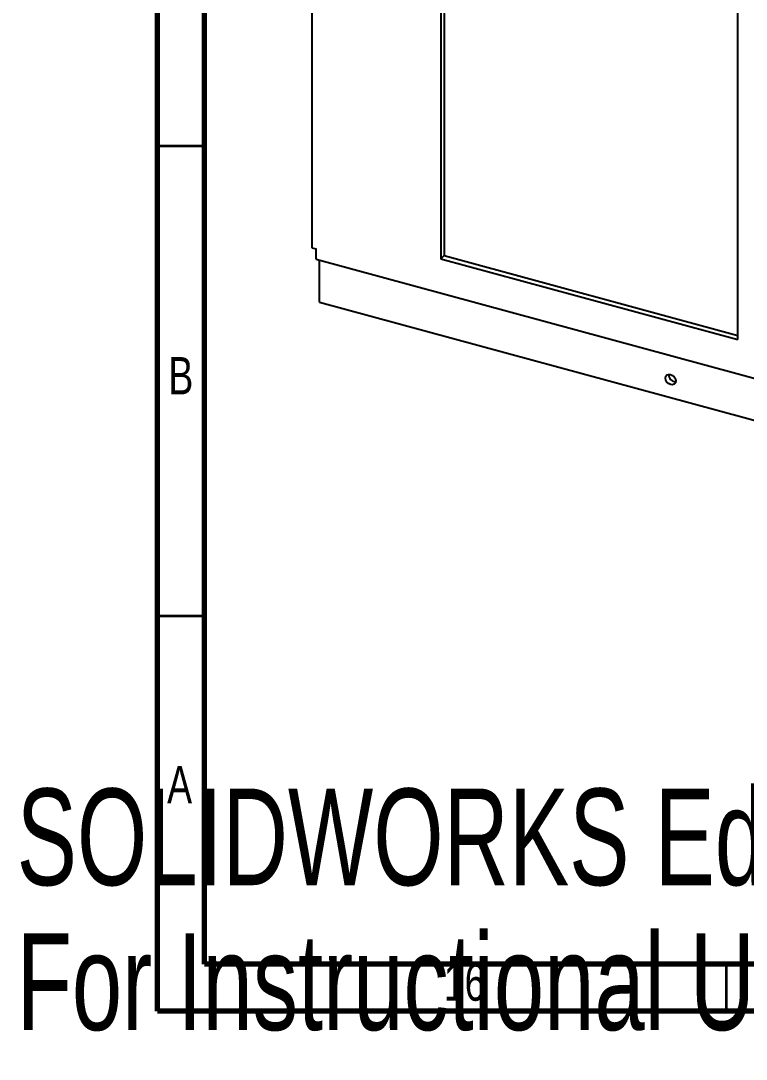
# Model space of a CAD drawing. Header units: millimetres. Extents: x 0 to 836, y 0 to 589.
# Drawn here: x 0.4 to 77.6, y -0.1 to 110.3 of the extents above; entities that cross this region are included whole.
import ezdxf

# ---------------------------------------------------------------- set-up
doc = ezdxf.new("R2010")
doc.units = ezdxf.units.MM
doc.styles.add('SLDTEXTSTYLE0', font='TXT', dxfattribs={"width": 0.75})
doc.styles.add('SLDTEXTSTYLE5', font='TXT', dxfattribs={"width": 0.7})

msp = doc.modelspace()

# ---------------------------------------------------------------- linework, layer by layer
at = {"color": 7, "linetype": 'Continuous', "lineweight": 70}
for p, q in [((15, 5), (15, 589)), ((20, 10), (20, 584)), ((831, 10), (20, 10)), ((836, 5), (15, 5))]:
    msp.add_line(p, q, dxfattribs=at)
at = {"color": 7, "linetype": 'Continuous', "lineweight": 25}
for p, q in [((31.42611, 167.60781), (31.42611, 86.17691)), ((45.13459, 121.23806), (45.13459, 85.02274)), ((45.48461, 121.14293), (45.48461, 85.36438)), ((76.75254, 76.42966), (76.75254, 112.64498)), ((31.42611, 86.17691), (31.86832, 86.05673)), ((31.86832, 84.98527), (31.86832, 86.05673)), ((45.48461, 85.36438), (45.13459, 85.02274)), ((45.48461, 85.36438), (76.75254, 76.86642)), ((31.86832, 84.98527), (219.36496, 34.0277)), ((32.21834, 80.39819), (32.21834, 84.89014)), ((45.13459, 85.02274), (76.75254, 76.42966)), ((32.21834, 80.39819), (219.71498, 29.44062))]:
    msp.add_line(p, q, dxfattribs=at)
at = {"color": 7, "linetype": 'Continuous', "lineweight": 35}
for p, q in [((20, 97), (15, 97)), ((20, 47), (15, 47)), ((75.5, 10), (75.5, 5))]:
    msp.add_line(p, q, dxfattribs=at)
at = {"color": 7, "linetype": 'Continuous', "lineweight": 25, "flags": 128}
msp.add_lwpolyline([(69.58501, 72.70709), (69.79654, 72.60882), (69.97587, 72.44395), (70.09569, 72.23758), (70.13777, 72.02113), (70.09569, 71.82755), (69.97587, 71.68631), (69.79654, 71.61892), (69.58501, 71.63563), (69.37348, 71.7339), (69.19415, 71.89877), (69.07432, 72.10514), (69.03225, 72.32159), (69.07432, 72.51517), (69.19415, 72.6564), (69.37348, 72.7238), (69.58501, 72.70709)], dxfattribs=at)
at = {"color": 7, "linetype": 'Continuous', "lineweight": 25}
msp.add_arc((70.09996, 72.67397), 0.71569, 175.8899829, 272.7200844, dxfattribs=at)

# ---------------------------------------------------------------- texts
at = {"color": 7, "linetype": 'Continuous', "lineweight": 0, "char_height": 3.96875, "attachment_point": 2, "style": 'SLDTEXTSTYLE0'}
for s, insert in [('B', (17.4706, 74.56015)), ('A', (17.33969, 31.06015)), ('16', (47.67007, 10.06015))]:
    msp.add_mtext(s, dxfattribs=dict(at, insert=insert))
at = {"color": 7, "linetype": 'Continuous', "char_height": 10.2762, "attachment_point": 1, "style": 'SLDTEXTSTYLE5'}
for s, insert in [('SOLIDWORKS Educational Product.', (0, 28.66102)), ('For Instructional Use Only.', (0, 13.24672))]:
    msp.add_mtext(s, dxfattribs=dict(at, insert=insert))

doc.saveas('drawing.dxf')
